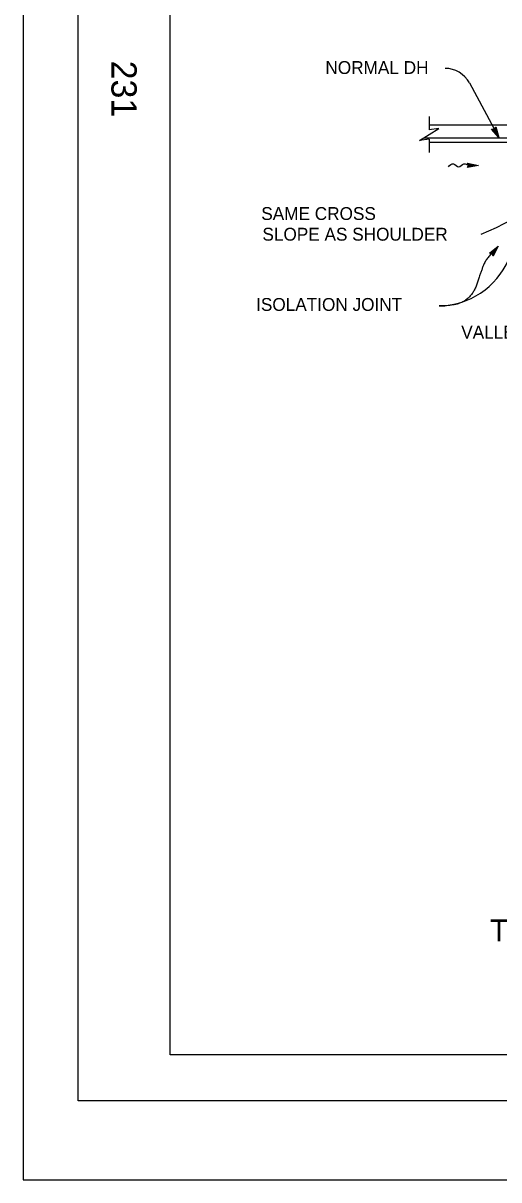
# Model space of a CAD drawing. Extents: x -894 to 866, y -472 to 714.
# Drawn here: x -894 to -635, y -472 to 157 of the extents above; entities that cross this region are included whole.
import ezdxf

# ---------------------------------------------------------------- set-up
doc = ezdxf.new("R2010")
doc.units = 0
for name, color, linetype in [('border_PLOTTING-ELEMENTS', 7, 'Continuous'), ('border_rw_22x34_Cut_Lines', 7, 'Continuous'), ('border_SHEET', 7, 'Continuous'), ('border_WITHIN-BORDER-anno', 7, 'Continuous'), ('df_DETAIL-anno', 7, 'Continuous'), ('df_FLOW-LINE', 7, 'Continuous'), ('mc_CURB-GUTTER', 7, 'Continuous')]:
    doc.layers.add(name, color=color, linetype=linetype)

msp = doc.modelspace()

# ---------------------------------------------------------------- linework, layer by layer
at = {"layer": 'border_PLOTTING-ELEMENTS'}
for points in [[(-894.04, -472.44), (865.96, -472.44), (865.96, 713.56), (-894.04, 713.56)], [(-864.04, 670.56), (835.96, 670.56), (835.96, -429.44), (-864.04, -429.44)]]:
    msp.add_lwpolyline(points, close=True, dxfattribs=at)
at = {"layer": 'border_rw_22x34_Cut_Lines'}
msp.add_lwpolyline([(-864.04, 670.56), (835.96, 670.56), (835.96, -429.44), (-864.04, -429.44)], close=True, dxfattribs=at)
at = {"layer": 'border_SHEET'}
for p, q in [((-814.04, -404.44), (-814.04, 645.56)), ((810.96, -404.44), (-814.04, -404.44))]:
    msp.add_line(p, q, dxfattribs=at)
at = {"layer": 'df_DETAIL-anno'}
for p, q in [((-651, 124.72), (-634.92, 94.92)), ((-637.39, 99.5), (-636.59, 100.84)), ((-636.59, 100.84), (-636.59, 100.84)), ((-636.59, 100.84), (-634.92, 94.92)), ((-634.92, 94.92), (-638.94, 99.57)), ((-638.94, 99.57), (-638.94, 99.57)), ((-638.94, 99.57), (-637.39, 99.5)), ((-635.58, 96.14), (-638.51, 99.53)), ((-636.23, 97.35), (-638.12, 99.54)), ((-636.89, 98.57), (-637.7, 99.51)), ((-637.23, 99.78), (-636.89, 98.57)), ((-637.01, 100.1), (-636.23, 97.35)), ((-636.8, 100.48), (-635.58, 96.14)), ((-634.92, 94.92), (-634.92, 94.92)), ((-640.05, 31.93), (-635.36, 35.75)), ((-638.53, 31.73), (-640.05, 31.93)), ((-640.05, 31.93), (-640.05, 31.93)), ((-639.65, 31.88), (-636.2, 34.69)), ((-639.23, 31.84), (-637.05, 33.62)), ((-638.85, 31.77), (-637.89, 32.55)), ((-637.99, 30.3), (-638.53, 31.73)), ((-637.89, 32.55), (-638.42, 31.45)), ((-637.05, 33.62), (-638.29, 31.05)), ((-636.21, 34.67), (-638.13, 30.7)), ((-635.36, 35.75), (-637.99, 30.3)), ((-635.36, 35.75), (-635.36, 35.75)), ((-637.99, 30.3), (-637.99, 30.3))]:
    msp.add_line(p, q, dxfattribs=at)
for centre, radius, start, end in [((-664.2, 117.59), 15, 28.36166, 90), ((-710.61, 202.71), 173.42, 292.38881, 316.45149), ((-668.25, 45.44), 42.2, 271.08268, 336.17289)]:
    msp.add_arc(centre, radius, start, end, dxfattribs=at)
msp.add_open_spline([(-635.36, 35.75), (-641.77, 29.53), (-645.21, 20.48), (-648.57, 9.9), (-657.06, 3.25), (-667.45, 3.25)], degree=2, dxfattribs=at)
at = {"layer": 'df_FLOW-LINE'}
for p, q in [((-652.03, 80.98), (-646.03, 79.78)), ((-651.23, 79.78), (-652.03, 80.98)), ((-646.03, 79.78), (-652.03, 78.58)), ((-652.03, 78.58), (-651.23, 79.78)), ((-652.03, 78.58), (-652.03, 78.58)), ((-651.79, 80.62), (-647.56, 79.78)), ((-647.56, 79.78), (-651.78, 78.93)), ((-651.56, 80.27), (-649.09, 79.78)), ((-649.09, 79.78), (-651.55, 79.29)), ((-651.32, 79.92), (-650.62, 79.78)), ((-650.62, 79.78), (-651.3, 79.64)), ((-651.23, 79.78), (-651.23, 79.78)), ((-646.03, 79.78), (-646.03, 79.78))]:
    msp.add_line(p, q, dxfattribs=at)
msp.add_spline([(-662.43, 78.98), (-659.63, 80.58), (-656.83, 78.98), (-654.03, 80.58), (-651.23, 79.78)], degree=3, dxfattribs=at)
at = {"layer": 'mc_CURB-GUTTER'}
for p, q in [((-284.92, 101.68), (-672.91, 101.68)), ((-672.83, 106.44), (-672.83, 99.22)), ((-672.83, 101.68), (-672.83, 101.47)), ((-284.92, 94.68), (-675.9, 94.68)), ((-672.83, 93.97), (-672.83, 86.76)), ((-508.42, 92.18), (-672.83, 92.18))]:
    msp.add_line(p, q, dxfattribs=at)
msp.add_lwpolyline([(-672.83, 93.97), (-678.08, 93.32), (-667.58, 99.88), (-672.83, 99.22)], dxfattribs=at)

# ---------------------------------------------------------------- texts
at = {"layer": 'border_WITHIN-BORDER-anno'}
msp.add_text('231', height=13.78, rotation=270, dxfattribs=at).set_placement((-845.95, 136.77))
at = {"layer": 'df_DETAIL-anno'}
for s, height, p in [('NORMAL DH', 7, (-729.41, 129.55)), ('SAME CROSS', 7, (-764.33, 50.07)), ('SLOPE AS SHOULDER', 7, (-763.71, 38.81)), ('ISOLATION JOINT', 7, (-767.15, 0.59)), ('VALLEY', 7, (-655.42, -14.5)), ('TYPE GO AND GDO INLET GRADE SAG', 12, (-639.68, -342.67))]:
    msp.add_text(s, height=height, dxfattribs=at).set_placement(p)

doc.saveas('drawing.dxf')
